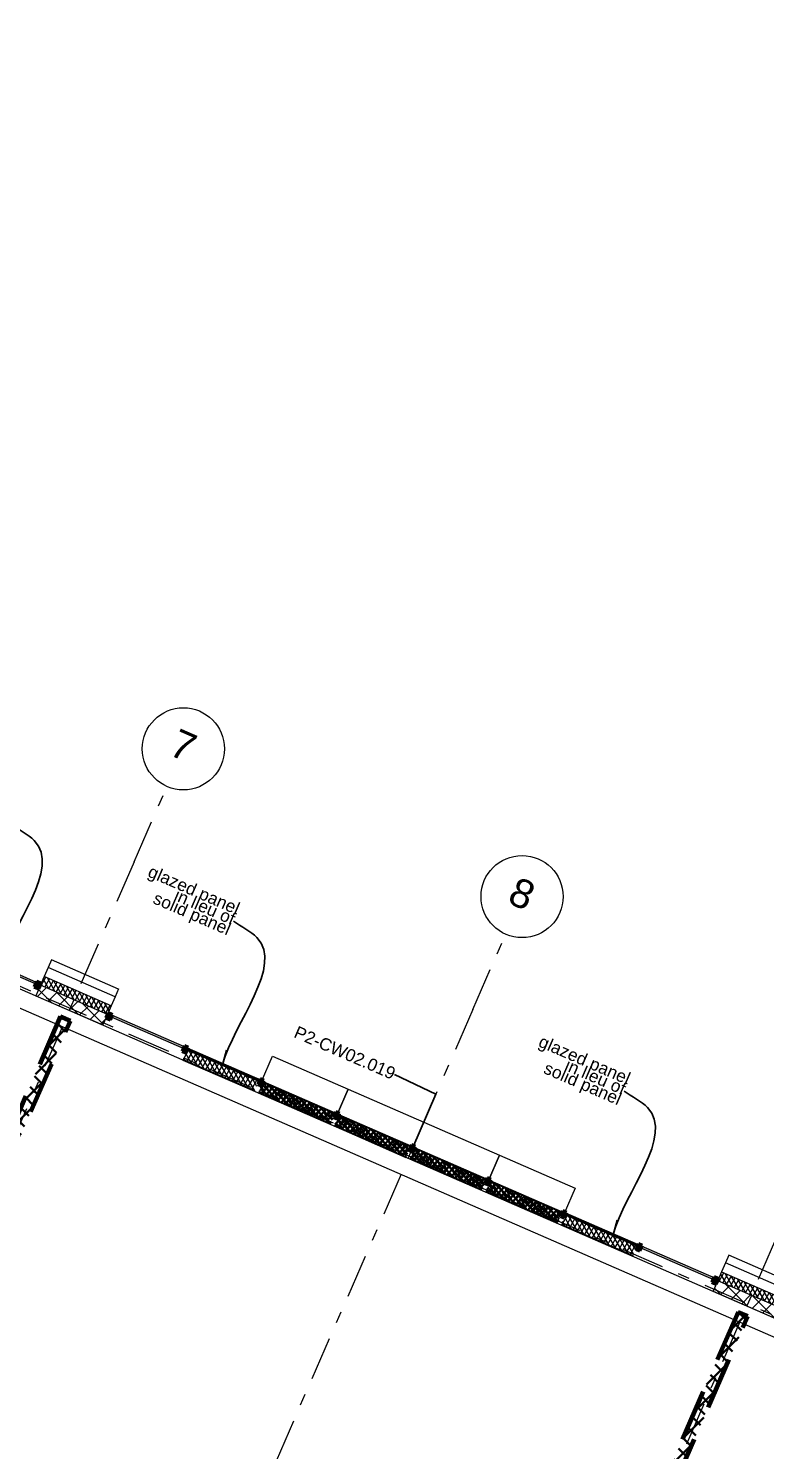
# Model space of a CAD drawing. Header units: millimetres. Extents: x -37281 to 954596, y -59787 to 956680.
# Drawn here: x 36702 to 45679, y 4076 to 21390 of the extents above; entities that cross this region are included whole.
import ezdxf
from ezdxf.enums import TextEntityAlignment as Align

# ---------------------------------------------------------------- set-up
doc = ezdxf.new("R2010")
doc.units = ezdxf.units.MM
doc.header["$MEASUREMENT"] = 0
doc.linetypes.add('Double Dashed', pattern=[1093.611073, 529.166651, -211.666656, 141.111112, -211.666656])
doc.linetypes.add('Long Dashed', pattern=[1058.333302, 634.99999, -423.333311])
for name, color, linetype in [('A-15-MG_Structural_Grid', 7, 'Continuous'), ('A-20-M_Floor_Slab', 7, 'Continuous'), ('A-25-M_Curtain_Wall', 7, 'Continuous'), ('A-25-M_Wall_Ext', 7, 'Continuous'), ('A-25-M_Wall_Ext_Existing_HUB', 7, 'Continuous'), ('ArchiCAD Doors', 7, 'Continuous'), ('Demolished_A-25-M_Wall_Int', 7, 'Continuous'), ('New_A-25-M_Curtain_Wall', 7, 'Continuous'), ('New_A-35-M_FFE-Zone', 7, 'Continuous')]:
    doc.layers.add(name, color=color, linetype=linetype)
for name, color, linetype, lineweight, true_color in [('A-15-MG_Structural_Grid_Pen_No__163', 7, 'Continuous', 0, 0x750077), ('A-25-M_Curtain_Wall_Pen_No__144', 7, 'Continuous', 0, 0xc8c8c8), ('A-25-M_Curtain_Wall_Pen_No__165', 7, 'Continuous', 0, 0x006060), ('A-25-M_Curtain_Wall_Pen_No__27', 7, 'Continuous', 50, 0x2a2a2a), ('A-25-M_Curtain_Wall_Pen_No__43', 7, 'Continuous', 30, 0x444444), ('A-25-M_Curtain_Wall_Pen_No__46', 7, 'Continuous', 35, 0x444444), ('A-25-M_Wall_Ext_Existing_HUB_Pen_No__107', 7, 'Continuous', 15, 0xa6a6a6), ('A-25-M_Wall_Ext_Pen_No__63', 7, 'Continuous', 20, 0x606060), ('New_A-25-M_Curtain_Wall_Pen_No__27', 7, 'Continuous', 50, 0x2a2a2a), ('New_A-25-M_Curtain_Wall_Pen_No__43', 7, 'Continuous', 30, 0x444444), ('New_A-35-M_FFE-Zone_Pen_No__74', 7, 'Continuous', 20, 0x606060)]:
    doc.layers.add(name, color=color, linetype=linetype, lineweight=lineweight, true_color=true_color)
for name, color, linetype, lineweight in [('A-20-M_Floor_Slab_Pen_No__89', 8, 'Continuous', 20), ('A-25-M_Curtain_Wall_Pen_No__1', 7, 'Continuous', 13), ('A-25-M_Curtain_Wall_Pen_No__85', 8, 'Continuous', 20), ('A-25-M_Wall_Ext_Existing_HUB_Pen_No__1', 7, 'Continuous', 13), ('ArchiCAD Doors_Pen_No__1', 7, 'Continuous', 13), ('Demolished_A-25-M_Wall_Int_Pen_No__175', 1, 'Continuous', 35), ('Demolished_A-25-M_Wall_Int_Pen_No__177', 1, 'Continuous', 70), ('New_A-25-M_Curtain_Wall_Pen_No__1', 7, 'Continuous', 13), ('New_A-25-M_Curtain_Wall_Pen_No__155', 5, 'Continuous', 35), ('New_A-95-P_Text_1_50_GA_Pen_No__1', 7, 'Continuous', 13), ('New_A-95-P_Text_1_50_GA_Pen_No__85', 8, 'Continuous', 20), ('New_ArchiCAD Zone Stamps_Pen_No__9', 7, 'Continuous', 13)]:
    doc.layers.add(name, color=color, linetype=linetype, lineweight=lineweight)
doc.styles.add('GENERATED_STYLE_2', font='')
doc.styles.add('GENERATED_STYLE_3', font='')
doc.styles.add('GENERATED_STYLE_4', font='')
doc.styles.get('GENERATED_STYLE_2').set_extended_font_data('Arial', bold=True)
doc.styles.get('GENERATED_STYLE_3').set_extended_font_data('Arial')
doc.styles.get('GENERATED_STYLE_4').set_extended_font_data('Swis721 BT')
doc.dimstyles.new('GENERATED_STYLE__2', dxfattribs={"dimtxt": 0.18, "dimasz": 273.6, "dimexe": 0.18, "dimexo": 0.0625, "dimgap": 0.09, "dimtad": 0, "dimtih": 1, "dimtoh": 1, "dimdec": 4, "dimzin": 0, "dimdsep": 46, "dimcen": 0.09, "dimadec": 0, "dimazin": 0, "dimtfac": 1, "dimtdec": 4, "dimtmove": 0, "dimatfit": 3, "dimldrblk": 'ARROWHEAD_5', "dimfxl": 1, "dimtolj": 1, "dimtzin": 0, "dimarcsym": 0})
doc.dimstyles.new('GENERATED_STYLE__3', dxfattribs={"dimtxt": 0.18, "dimasz": 182.4, "dimexe": 0.18, "dimexo": 0.0625, "dimgap": 0.09, "dimtad": 0, "dimtih": 1, "dimtoh": 1, "dimdec": 4, "dimzin": 0, "dimdsep": 46, "dimcen": 0.09, "dimadec": 0, "dimazin": 0, "dimtfac": 1, "dimtdec": 4, "dimtmove": 0, "dimatfit": 3, "dimldrblk": 'ARROWHEAD_5', "dimfxl": 1, "dimtolj": 1, "dimtzin": 0, "dimarcsym": 0})
pattern_1 = [(60, (0, 0), (-43.30127, 25), []), (120, (0, 0), (43.30127, 25), [])]
pattern_2 = [(45, (0, 0), (-35.35534, 35.35534), []), (135, (0, 0), (35.35534, 35.35534), [])]
pattern_3 = [(103.994, (0, 0), (-1137.956, 451.319), [0, -965.2, 0, -1079.5, 0, -1031.875]), (73.994, (0, 0), (-1195.13, 1745.31), [0, -520.7, 0, -869.95, 0, -333.375]), (33.994, (-311.5, -716.2), (785.414, 1814.82), [0, -317.5, 0, -1143, 0, -1492.25]), (23.994, (-311.5, -716.2), (250.276, 1972.774), [0, -158.75, 0, -749.3, 0, -857.25])]
pattern_4 = [(45, (0, 0), (-91.92388, 91.92388), []), (135, (0, 0), (91.92388, 91.92388), [])]

# ---------------------------------------------------------------- blocks, each defined once
blk = doc.blocks.new('Computer Lab 1_INB 2206_20_3', base_point=(40618, 1417))
at = {"layer": 'New_A-35-M_FFE-Zone_Pen_No__74', "linetype": 'Continuous'}
for p, q in [((36316, 9584), (31877, -595)), ((49618, 3784), (36316, 9584)), ((45179, -6396), (49618, 3784)), ((31877, -595), (45179, -6396))]:
    blk.add_line(p, q, dxfattribs=at)
at = {"layer": 'New_ArchiCAD Zone Stamps_Pen_No__9'}
for tag, height, style, p in [('ROOM_NAME', 250, 'GENERATED_STYLE_2', (39881, 2934)), ('zoneNameLine2', 250, 'GENERATED_STYLE_2', (39693, 2502)), ('ROOM_NUMBER', 200, 'GENERATED_STYLE_3', (39505, 2082)), ('measuredAreaCode', 200, 'GENERATED_STYLE_3', (39348, 1721)), ('DUMMY_649', 200, 'GENERATED_STYLE_3', (39655, 1587)), ('DUMMY_650', 200, 'GENERATED_STYLE_3', (40284, 1313)), ('DUMMY_651', 133, 'GENERATED_STYLE_3', (40563, 1206))]:
    blk.add_attdef(tag, text='', height=height, rotation=336.4404, dxfattribs=dict(at, style=style)).set_placement(p, align=Align.TOP_LEFT)
blk = doc.blocks.new('Slab_3_3', base_point=(4098, -1742))
at = {"layer": 'A-20-M_Floor_Slab_Pen_No__89', "linetype": 'Continuous', "flags": 128}
blk.add_lwpolyline([(4098, -1742), (7679, 6433), (7409, 6182), (7864, 6610), (7781, 6699), (15385, 13776), (15456, 13700), (17775, 15858), (18446, 15136), (19354, 17218), (53673, 2253), (46448, -14318), (43562, -13060), (41505, -17778), (12656, -5199), (14459, -1065), (11927, 39), (10024, -4326)], close=True, dxfattribs=at)
blk = doc.blocks.new('Curtain Wall_5_3')
at = {"layer": 'A-25-M_Curtain_Wall', "linetype": 'Continuous', "lineweight": 0, "true_color": 0x000000}
h = blk.add_hatch(dxfattribs=at)
h.set_pattern_fill('Batt_Insulation_0003', color=178, style=0, pattern_type=2)
h.set_pattern_definition(pattern_1)
h.paths.add_polyline_path([(31313, 12159), (31257, 12031), (32132, 11649), (32188, 11778)])
h = blk.add_hatch(dxfattribs=at)
h.set_pattern_fill('Batt_Insulation_0003', color=178, style=0, pattern_type=2)
h.set_pattern_definition(pattern_1)
h.paths.add_polyline_path([(34076, 10954), (34020, 10826), (34896, 10444), (34952, 10573)])
at = {"layer": 'A-25-M_Curtain_Wall_Pen_No__144', "linetype": 'Continuous'}
for points in [[(29424, 13004), (29396, 12940), (29442, 12920), (29470, 12984)], [(29478, 12981), (29432, 13001), (29404, 12936), (29450, 12916)], [(30399, 12579), (30353, 12599), (30325, 12535), (30371, 12515)], [(31320, 12177), (31274, 12197), (31247, 12133), (31292, 12113)], [(32242, 11776), (32196, 11796), (32168, 11731), (32214, 11711)], [(33163, 11374), (33117, 11394), (33089, 11330), (33135, 11310)], [(34084, 10972), (34038, 10992), (34010, 10928), (34056, 10908)], [(35005, 10570), (34959, 10590), (34931, 10526), (34977, 10506)], [(35926, 10169), (35881, 10189), (35853, 10125), (35898, 10105)], [(36848, 9767), (36802, 9787), (36774, 9723), (36820, 9703)], [(36858, 9763), (36812, 9783), (36784, 9719), (36830, 9699)]]:
    blk.add_hatch(color=256, dxfattribs=at).paths.add_polyline_path(points)
at = {"layer": 'A-25-M_Curtain_Wall_Pen_No__165', "linetype": 'Continuous', "lineweight": 0, "true_color": 0x001818}
for points in [[(30354, 12588), (29469, 12973), (29461, 12955), (30346, 12569)], [(31275, 12186), (30391, 12572), (30383, 12553), (31267, 12168)], [(33118, 11383), (32233, 11768), (32225, 11750), (33110, 11364)], [(34039, 10981), (33154, 11367), (33146, 11348), (34031, 10963)], [(35881, 10178), (34997, 10563), (34989, 10545), (35873, 10159)], [(36802, 9776), (35918, 10162), (35910, 10143), (36794, 9758)], [(36827, 9743), (36831, 9742), (36839, 9760), (36835, 9762)]]:
    blk.add_hatch(color=168, dxfattribs=at).paths.add_polyline_path(points)
at = {"layer": 'A-25-M_Curtain_Wall_Pen_No__1', "linetype": 'Continuous'}
for p, q in [((29469, 12973), (29461, 12955)), ((29461, 12955), (30346, 12569)), ((30354, 12588), (29469, 12973)), ((30346, 12569), (30354, 12588)), ((30391, 12572), (30383, 12553)), ((30383, 12553), (31267, 12168)), ((31275, 12186), (30391, 12572)), ((31267, 12168), (31275, 12186)), ((32233, 11768), (32225, 11750)), ((32225, 11750), (33110, 11364)), ((33118, 11383), (32233, 11768)), ((33110, 11364), (33118, 11383)), ((33154, 11367), (33146, 11348)), ((33146, 11348), (34031, 10963)), ((34039, 10981), (33154, 11367)), ((34031, 10963), (34039, 10981)), ((34997, 10563), (34989, 10545)), ((35881, 10178), (34997, 10563)), ((34989, 10545), (35873, 10159)), ((35873, 10159), (35881, 10178)), ((35918, 10162), (35910, 10143)), ((35910, 10143), (36794, 9758)), ((36802, 9776), (35918, 10162)), ((36794, 9758), (36802, 9776)), ((36835, 9762), (36827, 9743)), ((36827, 9743), (36831, 9742)), ((36831, 9742), (36839, 9760)), ((36839, 9760), (36835, 9762))]:
    blk.add_line(p, q, dxfattribs=at)
at = {"layer": 'A-25-M_Curtain_Wall_Pen_No__27', "linetype": 'Continuous'}
for p, q in [((29424, 13004), (29396, 12940)), ((29432, 13001), (29404, 12936)), ((29470, 12984), (29424, 13004)), ((29478, 12981), (29432, 13001)), ((29396, 12940), (29442, 12920)), ((29404, 12936), (29450, 12916)), ((29442, 12920), (29470, 12984)), ((29450, 12916), (29478, 12981)), ((30353, 12599), (30325, 12535)), ((30325, 12535), (30371, 12515)), ((30399, 12579), (30353, 12599)), ((30371, 12515), (30399, 12579)), ((31274, 12197), (31247, 12133)), ((31247, 12133), (31292, 12113)), ((31320, 12177), (31274, 12197)), ((31292, 12113), (31320, 12177)), ((32196, 11796), (32168, 11731)), ((32242, 11776), (32196, 11796)), ((32214, 11711), (32242, 11776)), ((32168, 11731), (32214, 11711)), ((33117, 11394), (33089, 11330)), ((33089, 11330), (33135, 11310)), ((33163, 11374), (33117, 11394)), ((33135, 11310), (33163, 11374)), ((34038, 10992), (34010, 10928)), ((34010, 10928), (34056, 10908)), ((34084, 10972), (34038, 10992)), ((34056, 10908), (34084, 10972)), ((34959, 10590), (34931, 10526)), ((35005, 10570), (34959, 10590)), ((34977, 10506), (35005, 10570)), ((34931, 10526), (34977, 10506)), ((35881, 10189), (35853, 10125)), ((35853, 10125), (35898, 10105)), ((35926, 10169), (35881, 10189)), ((35898, 10105), (35926, 10169)), ((36802, 9787), (36774, 9723)), ((36774, 9723), (36820, 9703)), ((36812, 9783), (36784, 9719)), ((36784, 9719), (36830, 9699)), ((36848, 9767), (36802, 9787)), ((36858, 9763), (36812, 9783)), ((36820, 9703), (36848, 9767)), ((36830, 9699), (36858, 9763))]:
    blk.add_line(p, q, dxfattribs=at)
at = {"layer": 'A-25-M_Curtain_Wall_Pen_No__43', "linetype": 'Continuous'}
for p, q in [((32188, 11778), (31313, 12159)), ((31257, 12031), (32132, 11649)), ((34952, 10573), (34076, 10954)), ((34020, 10826), (34896, 10444))]:
    blk.add_line(p, q, dxfattribs=at)
blk = doc.blocks.new('Curtain Wall_8_3')
at = {"layer": 'New_A-25-M_Curtain_Wall_Pen_No__155', "linetype": 'Continuous'}
for points in [[(37674, 9407), (37646, 9343), (37692, 9323), (37720, 9387)], [(37728, 9383), (37682, 9403), (37654, 9339), (37700, 9319)], [(38649, 8982), (38603, 9002), (38575, 8937), (38621, 8917)], [(39570, 8580), (39524, 8600), (39496, 8536), (39542, 8516)], [(40491, 8178), (40446, 8198), (40418, 8134), (40463, 8114)], [(41413, 7777), (41367, 7797), (41339, 7732), (41385, 7712)], [(42334, 7375), (42288, 7395), (42260, 7331), (42306, 7311)], [(43255, 6973), (43209, 6993), (43181, 6929), (43227, 6909)], [(44176, 6571), (44130, 6591), (44102, 6527), (44148, 6507)], [(45098, 6170), (45052, 6190), (45024, 6126), (45070, 6106)], [(45107, 6165), (45062, 6185), (45034, 6121), (45079, 6101)]]:
    blk.add_hatch(color=256, dxfattribs=at).paths.add_polyline_path(points)
at = {"layer": 'New_A-25-M_Curtain_Wall_Pen_No__155', "linetype": 'Continuous', "lineweight": 0, "true_color": 0x00003f}
for points in [[(38604, 8990), (37719, 9376), (37711, 9358), (38596, 8972)], [(39525, 8589), (38640, 8974), (38632, 8956), (39517, 8570)], [(44131, 6580), (43246, 6966), (43238, 6948), (44123, 6562)], [(45052, 6179), (44168, 6564), (44160, 6546), (45044, 6160)], [(45077, 6146), (45081, 6144), (45089, 6163), (45085, 6164)]]:
    blk.add_hatch(color=178, dxfattribs=at).paths.add_polyline_path(points)
at = {"layer": 'New_A-25-M_Curtain_Wall_Pen_No__155', "linetype": 'Continuous'}
h = blk.add_hatch(dxfattribs=at)
h.set_pattern_fill('Grid_5x5_Diagonal_0003', color=256, style=0, pattern_type=2)
h.set_pattern_definition(pattern_2)
h.paths.add_polyline_path([(39562, 8562), (39506, 8434), (40382, 8052), (40438, 8180)])
h = blk.add_hatch(dxfattribs=at)
h.set_pattern_fill('Grid_5x5_Diagonal_0003', color=256, style=0, pattern_type=2)
h.set_pattern_definition(pattern_2)
h.paths.add_polyline_path([(40484, 8160), (40428, 8032), (41303, 7650), (41359, 7779)])
h = blk.add_hatch(dxfattribs=at)
h.set_pattern_fill('Grid_5x5_Diagonal_0003', color=256, style=0, pattern_type=2)
h.set_pattern_definition(pattern_2)
h.paths.add_polyline_path([(41405, 7759), (41349, 7630), (42224, 7249), (42280, 7377)])
h = blk.add_hatch(dxfattribs=at)
h.set_pattern_fill('Grid_5x5_Diagonal_0003', color=256, style=0, pattern_type=2)
h.set_pattern_definition(pattern_2)
h.paths.add_polyline_path([(42326, 7357), (42270, 7229), (43145, 6847), (43201, 6975)])
at = {"layer": 'New_A-25-M_Curtain_Wall_Pen_No__1', "linetype": 'Continuous'}
for p, q in [((37719, 9376), (37711, 9358)), ((37711, 9358), (38596, 8972)), ((38604, 8990), (37719, 9376)), ((38596, 8972), (38604, 8990)), ((38640, 8974), (38632, 8956)), ((38632, 8956), (39517, 8570)), ((39525, 8589), (38640, 8974)), ((39517, 8570), (39525, 8589)), ((43246, 6966), (43238, 6948)), ((43238, 6948), (44123, 6562)), ((44131, 6580), (43246, 6966)), ((44123, 6562), (44131, 6580)), ((44168, 6564), (44160, 6546)), ((44160, 6546), (45044, 6160)), ((45052, 6179), (44168, 6564)), ((45044, 6160), (45052, 6179)), ((45085, 6164), (45077, 6146)), ((45077, 6146), (45081, 6144)), ((45081, 6144), (45089, 6163)), ((45089, 6163), (45085, 6164))]:
    blk.add_line(p, q, dxfattribs=at)
at = {"layer": 'New_A-25-M_Curtain_Wall_Pen_No__27', "linetype": 'Continuous'}
for p, q in [((37674, 9407), (37646, 9343)), ((37682, 9403), (37654, 9339)), ((37720, 9387), (37674, 9407)), ((37728, 9383), (37682, 9403)), ((37692, 9323), (37720, 9387)), ((37700, 9319), (37728, 9383)), ((37646, 9343), (37692, 9323)), ((37654, 9339), (37700, 9319)), ((38603, 9002), (38575, 8937)), ((38575, 8937), (38621, 8917)), ((38649, 8982), (38603, 9002)), ((38621, 8917), (38649, 8982)), ((39524, 8600), (39496, 8536)), ((39496, 8536), (39542, 8516)), ((39570, 8580), (39524, 8600)), ((39542, 8516), (39570, 8580)), ((40446, 8198), (40418, 8134)), ((40491, 8178), (40446, 8198)), ((40463, 8114), (40491, 8178)), ((40418, 8134), (40463, 8114)), ((41367, 7797), (41339, 7732)), ((41413, 7777), (41367, 7797)), ((41339, 7732), (41385, 7712)), ((41385, 7712), (41413, 7777)), ((42288, 7395), (42260, 7331)), ((42260, 7331), (42306, 7311)), ((42334, 7375), (42288, 7395)), ((42306, 7311), (42334, 7375)), ((43209, 6993), (43181, 6929)), ((43181, 6929), (43227, 6909)), ((43255, 6973), (43209, 6993)), ((43227, 6909), (43255, 6973)), ((44130, 6591), (44102, 6527)), ((44176, 6571), (44130, 6591)), ((44102, 6527), (44148, 6507)), ((44148, 6507), (44176, 6571)), ((45052, 6190), (45024, 6126)), ((45024, 6126), (45070, 6106)), ((45062, 6185), (45034, 6121)), ((45034, 6121), (45079, 6101)), ((45098, 6170), (45052, 6190)), ((45107, 6165), (45062, 6185)), ((45070, 6106), (45098, 6170)), ((45079, 6101), (45107, 6165))]:
    blk.add_line(p, q, dxfattribs=at)
at = {"layer": 'New_A-25-M_Curtain_Wall_Pen_No__43', "linetype": 'Continuous'}
for p, q in [((40438, 8180), (39562, 8562)), ((39506, 8434), (40382, 8052)), ((41359, 7779), (40484, 8160)), ((40428, 8032), (41303, 7650)), ((41349, 7630), (42224, 7249)), ((42280, 7377), (41405, 7759)), ((43201, 6975), (42326, 7357)), ((42270, 7229), (43145, 6847))]:
    blk.add_line(p, q, dxfattribs=at)
blk = doc.blocks.new('Curtain Wall_9_3')
at = {"layer": 'A-25-M_Curtain_Wall', "linetype": 'Continuous', "lineweight": 0, "true_color": 0x000000}
h = blk.add_hatch(dxfattribs=at)
h.set_pattern_fill('Batt_Insulation_0003', color=178, style=0, pattern_type=2)
h.set_pattern_definition(pattern_1)
h.paths.add_polyline_path([(38641, 8964), (38585, 8835), (39461, 8454), (39517, 8582)])
h = blk.add_hatch(dxfattribs=at)
h.set_pattern_fill('Batt_Insulation_0003', color=178, style=0, pattern_type=2)
h.set_pattern_definition(pattern_1)
h.paths.add_polyline_path([(39562, 8562), (39506, 8434), (40382, 8052), (40438, 8180)])
h = blk.add_hatch(dxfattribs=at)
h.set_pattern_fill('Batt_Insulation_0003', color=178, style=0, pattern_type=2)
h.set_pattern_definition(pattern_1)
h.paths.add_polyline_path([(40484, 8160), (40428, 8032), (41303, 7650), (41359, 7779)])
h = blk.add_hatch(dxfattribs=at)
h.set_pattern_fill('Batt_Insulation_0003', color=178, style=0, pattern_type=2)
h.set_pattern_definition(pattern_1)
h.paths.add_polyline_path([(41405, 7759), (41349, 7630), (42224, 7249), (42280, 7377)])
h = blk.add_hatch(dxfattribs=at)
h.set_pattern_fill('Batt_Insulation_0003', color=178, style=0, pattern_type=2)
h.set_pattern_definition(pattern_1)
h.paths.add_polyline_path([(42326, 7357), (42270, 7229), (43145, 6847), (43201, 6975)])
h = blk.add_hatch(dxfattribs=at)
h.set_pattern_fill('Batt_Insulation_0003', color=178, style=0, pattern_type=2)
h.set_pattern_definition(pattern_1)
h.paths.add_polyline_path([(43247, 6955), (43191, 6827), (44067, 6445), (44123, 6574)])
at = {"layer": 'A-25-M_Curtain_Wall_Pen_No__144', "linetype": 'Continuous'}
for points in [[(37674, 9407), (37646, 9343), (37692, 9323), (37720, 9387)], [(37728, 9383), (37682, 9403), (37654, 9339), (37700, 9319)], [(38649, 8982), (38603, 9002), (38575, 8937), (38621, 8917)], [(39570, 8580), (39524, 8600), (39496, 8536), (39542, 8516)], [(40491, 8178), (40446, 8198), (40418, 8134), (40463, 8114)], [(41413, 7777), (41367, 7797), (41339, 7732), (41385, 7712)], [(42334, 7375), (42288, 7395), (42260, 7331), (42306, 7311)], [(43255, 6973), (43209, 6993), (43181, 6929), (43227, 6909)], [(44176, 6571), (44130, 6591), (44102, 6527), (44148, 6507)], [(45098, 6170), (45052, 6190), (45024, 6126), (45070, 6106)], [(45107, 6165), (45062, 6185), (45034, 6121), (45079, 6101)]]:
    blk.add_hatch(color=256, dxfattribs=at).paths.add_polyline_path(points)
at = {"layer": 'A-25-M_Curtain_Wall_Pen_No__165', "linetype": 'Continuous', "lineweight": 0, "true_color": 0x001818}
for points in [[(38604, 8990), (37719, 9376), (37711, 9358), (38596, 8972)], [(45052, 6179), (44168, 6564), (44160, 6546), (45044, 6160)], [(45077, 6146), (45081, 6144), (45089, 6163), (45085, 6164)]]:
    blk.add_hatch(color=168, dxfattribs=at).paths.add_polyline_path(points)
at = {"layer": 'A-25-M_Curtain_Wall_Pen_No__1', "linetype": 'Continuous'}
for p, q in [((37719, 9376), (37711, 9358)), ((37711, 9358), (38596, 8972)), ((38604, 8990), (37719, 9376)), ((38596, 8972), (38604, 8990)), ((44168, 6564), (44160, 6546)), ((44160, 6546), (45044, 6160)), ((45052, 6179), (44168, 6564)), ((45044, 6160), (45052, 6179)), ((45085, 6164), (45077, 6146)), ((45077, 6146), (45081, 6144)), ((45081, 6144), (45089, 6163)), ((45089, 6163), (45085, 6164))]:
    blk.add_line(p, q, dxfattribs=at)
at = {"layer": 'A-25-M_Curtain_Wall_Pen_No__27', "linetype": 'Continuous'}
for p, q in [((37674, 9407), (37646, 9343)), ((37682, 9403), (37654, 9339)), ((37720, 9387), (37674, 9407)), ((37728, 9383), (37682, 9403)), ((37692, 9323), (37720, 9387)), ((37700, 9319), (37728, 9383)), ((37646, 9343), (37692, 9323)), ((37654, 9339), (37700, 9319)), ((38603, 9002), (38575, 8937)), ((38575, 8937), (38621, 8917)), ((38649, 8982), (38603, 9002)), ((38621, 8917), (38649, 8982)), ((39524, 8600), (39496, 8536)), ((39496, 8536), (39542, 8516)), ((39570, 8580), (39524, 8600)), ((39542, 8516), (39570, 8580)), ((40446, 8198), (40418, 8134)), ((40491, 8178), (40446, 8198)), ((40463, 8114), (40491, 8178)), ((40418, 8134), (40463, 8114)), ((41367, 7797), (41339, 7732)), ((41413, 7777), (41367, 7797)), ((41339, 7732), (41385, 7712)), ((41385, 7712), (41413, 7777)), ((42288, 7395), (42260, 7331)), ((42260, 7331), (42306, 7311)), ((42334, 7375), (42288, 7395)), ((42306, 7311), (42334, 7375)), ((43209, 6993), (43181, 6929)), ((43181, 6929), (43227, 6909)), ((43255, 6973), (43209, 6993)), ((43227, 6909), (43255, 6973)), ((44130, 6591), (44102, 6527)), ((44176, 6571), (44130, 6591)), ((44102, 6527), (44148, 6507)), ((44148, 6507), (44176, 6571)), ((45052, 6190), (45024, 6126)), ((45024, 6126), (45070, 6106)), ((45062, 6185), (45034, 6121)), ((45034, 6121), (45079, 6101)), ((45098, 6170), (45052, 6190)), ((45107, 6165), (45062, 6185)), ((45070, 6106), (45098, 6170)), ((45079, 6101), (45107, 6165))]:
    blk.add_line(p, q, dxfattribs=at)
at = {"layer": 'A-25-M_Curtain_Wall_Pen_No__43', "linetype": 'Continuous'}
for p, q in [((38585, 8835), (39461, 8454)), ((39517, 8582), (38641, 8964)), ((40438, 8180), (39562, 8562)), ((39506, 8434), (40382, 8052)), ((41359, 7779), (40484, 8160)), ((40428, 8032), (41303, 7650)), ((41349, 7630), (42224, 7249)), ((42280, 7377), (41405, 7759)), ((43201, 6975), (42326, 7357)), ((42270, 7229), (43145, 6847)), ((44123, 6574), (43247, 6955)), ((43191, 6827), (44067, 6445))]:
    blk.add_line(p, q, dxfattribs=at)
blk = doc.blocks.new('Simple Door Opening')
at = {"layer": 'ArchiCAD Doors_Pen_No__1', "linetype": 'Continuous'}
for p, q in [((-4055, 337), (-4055, 478)), ((4055, 337), (4055, 478)), ((-4055, 222), (-4055, 337)), ((-4055, 102), (-4055, 222)), ((4055, 222), (4055, 337)), ((4055, 102), (4055, 222)), ((-4055, 0), (-4055, 102)), ((4055, 0), (4055, 102))]:
    blk.add_line(p, q, dxfattribs=at)
blk = doc.blocks.new('Wall_9_3', base_point=(54299, 2501))
at = {"layer": 'A-25-M_Wall_Ext_Existing_HUB_Pen_No__107', "linetype": 'Continuous'}
h = blk.add_hatch(dxfattribs=at)
h.set_pattern_fill('613_01__ad_AR_SAND_0003', color=256, style=0, pattern_type=2)
h.set_pattern_definition(pattern_3)
h.paths.add_polyline_path([(37800, 9695), (36984, 10051), (36943, 9957), (37759, 9601)])
h = blk.add_hatch(dxfattribs=at)
h.set_pattern_fill('Concrete_Block_0003', color=256, style=0, pattern_type=2)
h.set_pattern_definition(pattern_4)
h.paths.add_polyline_path([(37665, 9386), (36849, 9742), (36793, 9613), (37609, 9258)])
h = blk.add_hatch(dxfattribs=at)
h.set_pattern_fill('Batt_Insulation_0003', color=256, style=0, pattern_type=2)
h.set_pattern_definition(pattern_1)
h.paths.add_polyline_path([(37711, 9491), (36895, 9847), (36849, 9742), (37665, 9386)])
h = blk.add_hatch(dxfattribs=at)
h.set_pattern_fill('613_01__ad_AR_SAND_0003', color=256, style=0, pattern_type=2)
h.set_pattern_definition(pattern_3)
h.paths.add_polyline_path([(46049, 6098), (45233, 6454), (45193, 6360), (46008, 6004)])
h = blk.add_hatch(dxfattribs=at)
h.set_pattern_fill('Batt_Insulation_0003', color=256, style=0, pattern_type=2)
h.set_pattern_definition(pattern_1)
h.paths.add_polyline_path([(45960, 5894), (45145, 6250), (45099, 6144), (45914, 5789)])
h = blk.add_hatch(dxfattribs=at)
h.set_pattern_fill('Concrete_Block_0003', color=256, style=0, pattern_type=2)
h.set_pattern_definition(pattern_4)
h.paths.add_polyline_path([(45914, 5789), (45099, 6144), (45043, 6016), (45858, 5660)])
at = {"layer": 'A-25-M_Wall_Ext_Existing_HUB_Pen_No__1', "linetype": 'Continuous'}
for p, q in [((37759, 9601), (36943, 9957)), ((37665, 9386), (36849, 9742)), ((37711, 9491), (36895, 9847)), ((45960, 5894), (45145, 6250)), ((46008, 6004), (45193, 6360)), ((45914, 5789), (45099, 6144))]:
    blk.add_line(p, q, dxfattribs=at)
at = {"layer": 'A-25-M_Wall_Ext_Existing_HUB_Pen_No__1', "linetype": 'Continuous', "flags": 128}
for points in [[(37800, 9695), (36984, 10051)], [(36793, 9613), (37609, 9258)], [(46049, 6098), (45233, 6454)], [(45043, 6016), (45858, 5660)]]:
    blk.add_lwpolyline(points, dxfattribs=at)
at = {"layer": 'ArchiCAD Doors', "color": 251, "linetype": 'Continuous', "lineweight": 20, "true_color": 0x606060, "zscale": 1000, "rotation": 156.440266101699}
for p in [(33267, 11672), (41516, 8075)]:
    blk.add_blockref('Simple Door Opening', p, dxfattribs=at)
blk = doc.blocks.new('Wall_83_3', base_point=(32561, -1036))
at = {"layer": 'Demolished_A-25-M_Wall_Int_Pen_No__175', "linetype": 'Continuous'}
h = blk.add_hatch(dxfattribs=at)
h.set_pattern_fill('Concrete_Block_0003', color=256, style=0, pattern_type=2)
h.set_pattern_definition(pattern_4)
h.paths.add_polyline_path([(37094, 9360), (32561, -1036), (32575, -1042), (32667, -1082), (32680, -1088), (37214, 9308), (37200, 9314), (37108, 9354)])
at = {"layer": 'Demolished_A-25-M_Wall_Int_Pen_No__177', "linetype": 'Long Dashed', "flags": 128}
for points in [[(37094, 9360), (32561, -1036)], [(37214, 9308), (37094, 9360)], [(33347, 442), (37214, 9308)], [(32680, -1088), (33295, 323)], [(32561, -1036), (32680, -1088)]]:
    blk.add_lwpolyline(points, dxfattribs=at)
blk = doc.blocks.new('Wall_84_3', base_point=(40811, -4633))
at = {"layer": 'Demolished_A-25-M_Wall_Int_Pen_No__175', "linetype": 'Continuous'}
h = blk.add_hatch(dxfattribs=at)
h.set_pattern_fill('Concrete_Block_0003', color=256, style=0, pattern_type=2)
h.set_pattern_definition(pattern_4)
h.paths.add_polyline_path([(45344, 5763), (41477, -3106), (41491, -3112), (41582, -3152), (41596, -3158), (45463, 5711), (45450, 5717), (45358, 5757)])
h = blk.add_hatch(dxfattribs=at)
h.set_pattern_fill('Concrete_Block_0003', color=256, style=0, pattern_type=2)
h.set_pattern_definition(pattern_4)
h.paths.add_polyline_path([(41425, -3225), (40811, -4633), (40825, -4639), (40916, -4679), (40930, -4685), (41544, -3277), (41530, -3271), (41439, -3231)])
at = {"layer": 'Demolished_A-25-M_Wall_Int_Pen_No__177', "linetype": 'Long Dashed', "flags": 128}
for points in [[(45344, 5763), (41477, -3106)], [(45463, 5711), (45344, 5763)], [(41596, -3158), (45463, 5711)], [(41425, -3225), (40811, -4633)], [(40930, -4685), (41544, -3277)], [(40811, -4633), (40930, -4685)]]:
    blk.add_lwpolyline(points, dxfattribs=at)
blk = doc.blocks.new('Shutter Rectangular 19')
at = {"layer": 'A-25-M_Wall_Ext_Pen_No__63', "linetype": 'Continuous'}
for p, q in [((1005, 335), (0, 335)), ((0, 335), (0, 0)), ((1005, 0), (1005, 335)), ((0, 0), (1005, 0))]:
    blk.add_line(p, q, dxfattribs=at)
blk = doc.blocks.new('Standard grid marker')
at = {"layer": 'A-15-MG_Structural_Grid_Pen_No__163', "linetype": 'Double Dashed'}
for q in [(0, 0), (29726, 0)]:
    blk.add_line((1000, 0), q, dxfattribs=at)
at = {"layer": 'A-15-MG_Structural_Grid_Pen_No__163', "linetype": 'Continuous'}
blk.add_circle((-500, 0), 500, dxfattribs=at)
at = {"layer": 'A-15-MG_Structural_Grid_Pen_No__163', "linetype": 'Double Dashed'}
blk.add_point((1000, 0), dxfattribs=at)
blk.add_point((1000, 0), dxfattribs=at)
at = {"layer": 'A-15-MG_Structural_Grid_Pen_No__163', "style": 'GENERATED_STYLE_4'}
for tag, p in [('AC_MarkerText_1_0', (-500, 41)), ('AC_MarkerText_1_1', (31226, 41))]:
    blk.add_attdef(tag, text='', height=350, rotation=90, dxfattribs=at).set_placement(p, align=Align.MIDDLE_CENTER)
blk = doc.blocks.new('Standard grid marker_2')
at = {"layer": 'A-15-MG_Structural_Grid_Pen_No__163', "linetype": 'Double Dashed'}
blk.add_line((1909, 0), (86140, 0), dxfattribs=at)
at = {"layer": 'A-15-MG_Structural_Grid_Pen_No__163', "style": 'GENERATED_STYLE_4'}
for tag, p in [('AC_MarkerText_1_0', (-500, 952)), ('AC_MarkerText_1_1', (88549, 952))]:
    blk.add_attdef(tag, text='', height=350, rotation=360, dxfattribs=at).set_placement(p, align=Align.MIDDLE_CENTER)
blk = doc.blocks.new('ARROWHEAD_5')
at = {"color": 0, "linetype": 'Continuous', "lineweight": 0}
blk.add_line((0, 0), (-1, 0), dxfattribs=at)
blk.add_solid([(-1, 0.2679), (0, 0), (-1, -0.2679), (-1, 0.2679)], dxfattribs=at)

msp = doc.modelspace()

# ---------------------------------------------------------------- block references
at = {"layer": 'A-15-MG_Structural_Grid', "color": 8, "linetype": 'Continuous', "lineweight": 15, "zscale": 1000}
for name, p, rotation in [('Standard grid marker_2', (8103.9, 22153.2), 336.440411583993), ('Standard grid marker', (46639.1, 8563.8), 246.440411583993)]:
    msp.add_blockref(name, p, dxfattribs=dict(at, rotation=rotation))
at = {"layer": 'A-15-MG_Structural_Grid', "color": 8, "linetype": 'Continuous', "lineweight": 15}
ref = msp.add_blockref('Standard grid marker', (38389.3, 12161.2), dxfattribs=dict(at, zscale=1000, rotation=246.440411583993))
ref.add_attrib('AC_MarkerText_1', '7', dxfattribs={"layer": 'A-15-MG_Structural_Grid_Pen_No__163', "color": 216, "true_color": 0x750077, "height": 350, "rotation": 336.44041, "style": 'GENERATED_STYLE_4'}).set_placement((38589.1, 12660.7), align=Align.MIDDLE_CENTER)
ref = msp.add_blockref('Standard grid marker', (42514.2, 10362.5), dxfattribs=dict(at, zscale=1000, rotation=246.440411583993))
ref.add_attrib('AC_MarkerText_1', '8', dxfattribs={"layer": 'A-15-MG_Structural_Grid_Pen_No__163', "color": 216, "true_color": 0x750077, "height": 350, "rotation": 336.44041, "style": 'GENERATED_STYLE_4'}).set_placement((42714, 10857.1), align=Align.MIDDLE_CENTER)
at = {"layer": 'A-20-M_Floor_Slab', "color": 8, "linetype": 'Continuous', "lineweight": 20}
msp.add_blockref('Slab_3_3', (4098.2, -1742.5), dxfattribs=at)
at = {"layer": 'A-25-M_Curtain_Wall', "linetype": 'Continuous', "lineweight": 0}
for name in ['Curtain Wall_5_3', 'Curtain Wall_9_3']:
    msp.add_blockref(name, (0, 0), dxfattribs=at)
at = {"layer": 'A-25-M_Wall_Ext', "color": 251, "linetype": 'Continuous', "lineweight": 20, "true_color": 0x606060, "xscale": -1, "zscale": 1000, "rotation": 156.440411583993}
for p in [(39674.1, 8878), (40595.3, 8476.3), (41516.5, 8074.6), (42437.8, 7672.9)]:
    msp.add_blockref('Shutter Rectangular 19', p, dxfattribs=at)
at = {"layer": 'A-25-M_Wall_Ext_Existing_HUB', "color": 250, "lineweight": 50, "true_color": 0x2a2a2a}
msp.add_blockref('Wall_9_3', (54299.1, 2500.7), dxfattribs=at)
at = {"layer": 'Demolished_A-25-M_Wall_Int', "color": 1, "lineweight": 70}
for name, p in [('Wall_83_3', (32561.1, -1036)), ('Wall_84_3', (40810.9, -4633.3))]:
    msp.add_blockref(name, p, dxfattribs=at)
at = {"layer": 'New_A-25-M_Curtain_Wall', "linetype": 'Continuous', "lineweight": 0}
msp.add_blockref('Curtain Wall_8_3', (0, 0), dxfattribs=at)
at = {"layer": 'New_A-35-M_FFE-Zone', "linetype": 'Continuous'}
ref = msp.add_blockref('Computer Lab 1_INB 2206_20_3', (40618.3, 1416.6), dxfattribs=at)
ref.add_attrib('ROOM_NAME', 'Computer Lab 1', dxfattribs={"layer": 'New_ArchiCAD Zone Stamps_Pen_No__9', "color": 7, "height": 250, "rotation": 336.44041, "style": 'GENERATED_STYLE_2'}).set_placement((39881.4, 2934.4), align=Align.TOP_LEFT)
ref.add_attrib('ROOM_NUMBER', 'INB 2206', dxfattribs={"layer": 'New_ArchiCAD Zone Stamps_Pen_No__9', "color": 7, "height": 200, "rotation": 336.44041, "style": 'GENERATED_STYLE_3'}).set_placement((39504.6, 2081.5), align=Align.TOP_LEFT)
ref.add_attrib('zoneNameLine2', 'ID. SF214', dxfattribs={"layer": 'New_ArchiCAD Zone Stamps_Pen_No__9', "color": 7, "height": 250, "rotation": 336.44041, "style": 'GENERATED_STYLE_2'}).set_placement((39693, 2502.2), align=Align.TOP_LEFT)
ref.add_attrib('measuredAreaCode', 'A: ', dxfattribs={"layer": 'New_ArchiCAD Zone Stamps_Pen_No__9', "color": 7, "height": 200, "rotation": 336.44041, "style": 'GENERATED_STYLE_3'}).set_placement((39347.6, 1721.4), align=Align.TOP_LEFT)
ref.add_attrib('DUMMY_649', '161.2', dxfattribs={"layer": 'New_ArchiCAD Zone Stamps_Pen_No__9', "color": 7, "height": 200, "rotation": 336.44041, "style": 'GENERATED_STYLE_3'}).set_placement((39655, 1587.4), align=Align.TOP_LEFT)
ref.add_attrib('DUMMY_650', ' m', dxfattribs={"layer": 'New_ArchiCAD Zone Stamps_Pen_No__9', "color": 7, "height": 200, "rotation": 336.44041, "style": 'GENERATED_STYLE_3'}).set_placement((40284.1, 1313), align=Align.TOP_LEFT)
ref.add_attrib('DUMMY_651', '2', dxfattribs={"layer": 'New_ArchiCAD Zone Stamps_Pen_No__9', "color": 7, "height": 133.3, "rotation": 336.44041, "style": 'GENERATED_STYLE_3'}).set_placement((40563.4, 1206.5), align=Align.TOP_LEFT)

# ---------------------------------------------------------------- texts
at = {"layer": 'A-25-M_Curtain_Wall_Pen_No__46', "linetype": 'Continuous', "insert": (41159.1, 8656.4), "char_height": 150, "attachment_point": 6, "rotation": 336.49416, "style": 'GENERATED_STYLE_4'}
msp.add_mtext('\\A1;{\\fSwis721 BT|b0|i0|c0|p34;P2-CW02.019}', dxfattribs=at)
at = {"layer": 'New_A-95-P_Text_1_50_GA_Pen_No__1', "linetype": 'Continuous', "char_height": 150, "width": 1227.616, "attachment_point": 6, "rotation": 336.54791, "line_spacing_factor": 0.546586, "style": 'GENERATED_STYLE_4'}
for insert in [(39200.4, 10519.9), (43957.5, 8450.9)]:
    msp.add_mtext('\\A1;{\\fSwis721 BT|b0|i0|c0|p34;\\C5;glazed panel in lieu of solid panel}', dxfattribs=dict(at, insert=insert))

# ---------------------------------------------------------------- leaders
at = {"layer": 'A-25-M_Curtain_Wall_Pen_No__85', "linetype": 'Continuous', "annotation_type": 0, "has_hookline": 1, "hookline_direction": 1, "text_width": 1528.6, "horizontal_direction": (0.917019, -0.398843, 0)}
msp.add_leader([(41382.6, 7767.8), (41665.2, 8415.9), (41159.2, 8656.3)], dimstyle='GENERATED_STYLE__2', dxfattribs=at)
at = {"layer": 'New_A-95-P_Text_1_50_GA_Pen_No__85', "linetype": 'Continuous', "path_type": 1, "annotation_type": 0, "has_hookline": 1, "hookline_direction": 1, "text_width": 1200, "horizontal_direction": (0.917393, -0.397982, 0)}
for points in [[(36356.2, 9959.5), (36772.8, 11503.9), (36489.3, 11700.6)], [(39066.8, 8777.6), (39483.5, 10321.9), (39200.5, 10519.9)], [(43823.9, 6708.5), (44240.6, 8252.9), (43957.6, 8450.8)]]:
    msp.add_leader(points, dimstyle='GENERATED_STYLE__3', dxfattribs=at)

doc.saveas('drawing.dxf')
